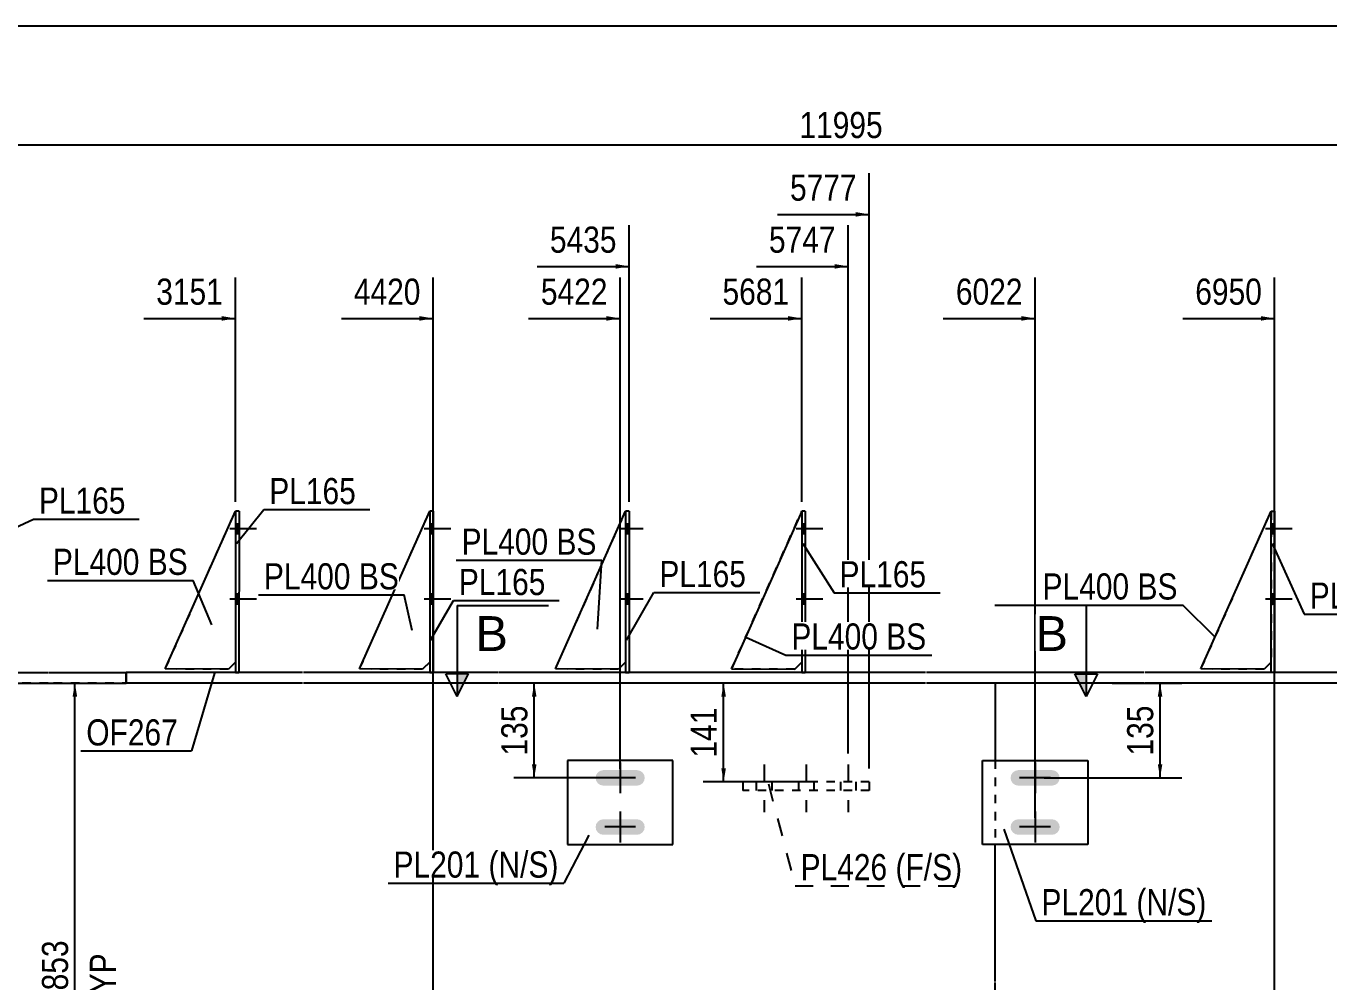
# Model space of a CAD drawing. Header units: millimetres. Extents: x 2 to 405, y 5 to 282.
# Drawn here: x 96.4 to 239.2, y 177.3 to 282 of the extents above; entities that cross this region are included whole.
import ezdxf

# ---------------------------------------------------------------- set-up
doc = ezdxf.new("R2010")
doc.units = ezdxf.units.MM
doc.linetypes.add('DXK_LINE_DOT1', pattern=[1.8814, 0.9407, -0.9407])
doc.linetypes.add('DXK_LINE_DOT2', pattern=[3.9198, 1.9599, -1.9599])
doc.styles.add('Arial', font='ARIAL.TTF', dxfattribs={"height": 0.2})
doc.styles.add('Arial Narrow', font='ARIALN.TTF', dxfattribs={"height": 0.2})

# ---------------------------------------------------------------- blocks, each defined once
blk = doc.blocks.new('Unknown-623473180-1210')
at = {"color": 5, "linetype": 'Continuous'}
blk.add_line((405, 282), (5, 282), dxfattribs=at)
blk = doc.blocks.new('Part-623473180-1536 - 1485')
at = {"color": 2, "linetype": 'Continuous'}
for p, q in [((38.36, 211.17), (56.05, 211.17)), ((38.36, 211.17), (38.36, 210.02)), ((38.36, 210.02), (56.05, 210.02)), ((56.15, 211.17), (77.34, 211.17)), ((56.15, 210.02), (77.34, 210.02)), ((77.44, 211.17), (98.82, 211.17)), ((77.44, 210.02), (98.82, 210.02)), ((98.92, 211.17), (107.38, 211.17)), ((98.92, 210.02), (107.38, 210.02)), ((107.38, 211.17), (107.38, 210.02))]:
    blk.add_line(p, q, dxfattribs=at)
blk = doc.blocks.new('Part-623473180-1755 - 1485')
at = {"color": 2, "linetype": 'Continuous'}
for p, q in [((132.96, 211.56), (140.66, 228.86)), ((139.88, 211.55), (132.96, 211.56)), ((140.65, 212.32), (139.88, 211.55))]:
    blk.add_line(p, q, dxfattribs=at)
at = {"color": 7, "linetype": 'DXK_LINE_DOT1'}
blk.add_line((140.66, 228.86), (140.65, 212.32), dxfattribs=at)
blk = doc.blocks.new('Part-623473180-1775 - 1485')
at = {"color": 2, "linetype": 'Continuous'}
for p, q in [((232.89, 211.17), (232.89, 228.86)), ((232.89, 228.86), (233.27, 228.86)), ((233.27, 228.86), (233.27, 211.17))]:
    blk.add_line(p, q, dxfattribs=at)
at = {"color": 7, "linetype": 'DXK_LINE_DOT1'}
blk.add_line((233.27, 211.17), (232.89, 211.17), dxfattribs=at)
blk = doc.blocks.new('Part-623473180-1514 - 1485')
at = {"color": 2, "linetype": 'Continuous'}
for p, q in [((126.71, 211.17), (107.38, 211.17)), ((107.38, 210.02), (107.38, 211.17)), ((126.71, 210.02), (107.38, 210.02)), ((148.18, 211.17), (126.81, 211.17)), ((148.18, 210.02), (126.81, 210.02)), ((194.99, 211.17), (148.28, 211.17)), ((194.99, 210.02), (148.28, 210.02)), ((218.94, 211.17), (195.09, 211.17)), ((218.94, 210.02), (195.09, 210.02)), ((240.41, 211.17), (219.04, 211.17)), ((240.41, 210.02), (219.04, 210.02))]:
    blk.add_line(p, q, dxfattribs=at)
blk = doc.blocks.new('Part-623473180-1558 - 1485')
at = {"color": 7, "linetype": 'DXK_LINE_DOT1'}
for p, q in [((98.82, 210.02), (77.44, 210.02)), ((126.71, 210.02), (98.92, 210.02)), ((148.18, 210.02), (126.81, 210.02)), ((194.99, 210.02), (148.28, 210.02)), ((202.63, 210.02), (195.09, 210.02)), ((202.63, 201.55), (202.63, 192.32))]:
    blk.add_line(p, q, dxfattribs=at)
at = {"color": 2, "linetype": 'Continuous'}
for p, q in [((202.63, 210.02), (202.63, 201.55)), ((202.63, 177.32), (202.63, 192.32))]:
    blk.add_line(p, q, dxfattribs=at)
blk = doc.blocks.new('Part-623473180-9657 - 1485')
at = {"color": 2, "linetype": 'Continuous'}
for p, q in [((167.3, 201.55), (155.76, 201.55)), ((155.76, 201.55), (155.76, 192.32)), ((167.3, 192.32), (167.3, 201.55)), ((155.76, 192.32), (167.3, 192.32))]:
    blk.add_line(p, q, dxfattribs=at)
blk = doc.blocks.new('Part-623473180-9661 - 1485')
at = {"color": 7, "linetype": 'DXK_LINE_DOT1'}
for p, q in [((154.44, 211.56), (162.13, 228.86)), ((162.13, 228.86), (162.13, 212.32)), ((161.36, 211.55), (154.44, 211.56)), ((162.13, 212.32), (161.36, 211.55))]:
    blk.add_line(p, q, dxfattribs=at)
blk = doc.blocks.new('Bolt-623473180-1612 - 1485')
at = {"linetype": 'Continuous'}
for points in [[(141.04, 226.4), (141.04, 227.48), (140.66, 227.48), (140.66, 226.4)], [(141.04, 226.4), (141.04, 227.48), (140.66, 227.48), (140.66, 226.4)], [(141.04, 226.4), (141.04, 227.48), (140.66, 227.48), (140.66, 226.4)], [(141.04, 218.71), (141.04, 219.79), (140.65, 219.79), (140.65, 218.71)], [(141.04, 218.71), (141.04, 219.79), (140.65, 219.79), (140.65, 218.71)], [(141.04, 218.71), (141.04, 219.79), (140.65, 219.79), (140.65, 218.71)]]:
    blk.add_hatch(color=3, dxfattribs=at).paths.add_polyline_path(points)
at = {"color": 3, "linetype": 'Continuous'}
for p, q in [((140.66, 227.48), (141.04, 227.48)), ((140.66, 227.48), (141.04, 227.48)), ((140.66, 227.48), (141.04, 227.48)), ((140.04, 226.94), (142.96, 226.94)), ((140.04, 226.94), (142.96, 226.94)), ((140.04, 226.94), (142.96, 226.94)), ((140.66, 226.4), (141.04, 226.4)), ((140.66, 226.4), (141.04, 226.4)), ((140.66, 226.4), (141.04, 226.4)), ((140.04, 219.25), (142.96, 219.25)), ((140.04, 219.25), (142.96, 219.25)), ((140.04, 219.25), (142.96, 219.25)), ((140.65, 219.79), (141.04, 219.79)), ((140.65, 219.79), (141.04, 219.79)), ((140.65, 219.79), (141.04, 219.79)), ((140.65, 218.71), (141.04, 218.71)), ((140.65, 218.71), (141.04, 218.71)), ((140.65, 218.71), (141.04, 218.71))]:
    blk.add_line(p, q, dxfattribs=at)
blk = doc.blocks.new('Bolt-623473180-1614 - 1485')
at = {"linetype": 'Continuous'}
for points in [[(181.82, 226.4), (181.82, 227.48), (181.44, 227.48), (181.44, 226.4)], [(181.82, 226.4), (181.82, 227.48), (181.44, 227.48), (181.44, 226.4)], [(181.82, 226.4), (181.82, 227.48), (181.44, 227.48), (181.44, 226.4)], [(181.82, 218.71), (181.82, 219.79), (181.44, 219.79), (181.44, 218.71)], [(181.82, 218.71), (181.82, 219.79), (181.44, 219.79), (181.44, 218.71)], [(181.82, 218.71), (181.82, 219.79), (181.44, 219.79), (181.44, 218.71)]]:
    blk.add_hatch(color=3, dxfattribs=at).paths.add_polyline_path(points)
at = {"color": 3, "linetype": 'Continuous'}
for p, q in [((181.44, 227.48), (181.82, 227.48)), ((181.44, 227.48), (181.82, 227.48)), ((181.44, 227.48), (181.82, 227.48)), ((180.82, 226.94), (183.75, 226.94)), ((180.82, 226.94), (183.75, 226.94)), ((180.82, 226.94), (183.75, 226.94)), ((181.44, 226.4), (181.82, 226.4)), ((181.44, 226.4), (181.82, 226.4)), ((181.44, 226.4), (181.82, 226.4)), ((180.82, 219.25), (183.74, 219.25)), ((180.82, 219.25), (183.74, 219.25)), ((180.82, 219.25), (183.74, 219.25)), ((181.44, 219.79), (181.82, 219.79)), ((181.44, 219.79), (181.82, 219.79)), ((181.44, 219.79), (181.82, 219.79)), ((181.44, 218.71), (181.82, 218.71)), ((181.44, 218.71), (181.82, 218.71)), ((181.44, 218.71), (181.82, 218.71))]:
    blk.add_line(p, q, dxfattribs=at)
blk = doc.blocks.new('Part-623473180-1800 - 1485')
at = {"color": 2, "linetype": 'Continuous'}
for p, q in [((119.75, 228.86), (119.36, 228.86)), ((119.36, 228.86), (119.36, 211.17)), ((119.75, 228.86), (119.74, 211.17))]:
    blk.add_line(p, q, dxfattribs=at)
at = {"color": 7, "linetype": 'DXK_LINE_DOT1'}
blk.add_line((119.36, 211.17), (119.74, 211.17), dxfattribs=at)
blk = doc.blocks.new('Bolt-623473180-1623 - 1485')
at = {"linetype": 'Continuous'}
for points in [[(233.27, 226.4), (233.27, 227.48), (232.89, 227.48), (232.89, 226.4)], [(233.27, 226.4), (233.27, 227.48), (232.89, 227.48), (232.89, 226.4)], [(233.27, 226.4), (233.27, 227.48), (232.89, 227.48), (232.89, 226.4)], [(233.27, 218.71), (233.27, 219.79), (232.89, 219.79), (232.89, 218.71)], [(233.27, 218.71), (233.27, 219.79), (232.89, 219.79), (232.89, 218.71)], [(233.27, 218.71), (233.27, 219.79), (232.89, 219.79), (232.89, 218.71)]]:
    blk.add_hatch(color=3, dxfattribs=at).paths.add_polyline_path(points)
at = {"color": 3, "linetype": 'Continuous'}
for p, q in [((232.89, 227.48), (233.27, 227.48)), ((232.89, 227.48), (233.27, 227.48)), ((232.89, 227.48), (233.27, 227.48)), ((232.27, 226.94), (235.2, 226.94)), ((232.27, 226.94), (235.2, 226.94)), ((232.27, 226.94), (235.2, 226.94)), ((232.89, 226.4), (233.27, 226.4)), ((232.89, 226.4), (233.27, 226.4)), ((232.89, 226.4), (233.27, 226.4)), ((232.27, 219.25), (235.19, 219.25)), ((232.27, 219.25), (235.19, 219.25)), ((232.27, 219.25), (235.19, 219.25)), ((232.89, 219.79), (233.27, 219.79)), ((232.89, 219.79), (233.27, 219.79)), ((232.89, 219.79), (233.27, 219.79)), ((232.89, 218.71), (233.27, 218.71)), ((232.89, 218.71), (233.27, 218.71)), ((232.89, 218.71), (233.27, 218.71))]:
    blk.add_line(p, q, dxfattribs=at)
blk = doc.blocks.new('Bolt-623473180-1628 - 1485')
at = {"linetype": 'Continuous'}
for points in [[(119.75, 226.4), (119.75, 227.48), (119.36, 227.48), (119.36, 226.4)], [(119.75, 226.4), (119.75, 227.48), (119.36, 227.48), (119.36, 226.4)], [(119.75, 226.4), (119.75, 227.48), (119.36, 227.48), (119.36, 226.4)], [(119.75, 218.71), (119.75, 219.79), (119.36, 219.79), (119.36, 218.71)], [(119.75, 218.71), (119.75, 219.79), (119.36, 219.79), (119.36, 218.71)], [(119.75, 218.71), (119.75, 219.79), (119.36, 219.79), (119.36, 218.71)]]:
    blk.add_hatch(color=3, dxfattribs=at).paths.add_polyline_path(points)
at = {"color": 3, "linetype": 'Continuous'}
for p, q in [((119.36, 227.48), (119.75, 227.48)), ((119.36, 227.48), (119.75, 227.48)), ((119.36, 227.48), (119.75, 227.48)), ((118.75, 226.94), (121.67, 226.94)), ((118.75, 226.94), (121.67, 226.94)), ((118.75, 226.94), (121.67, 226.94)), ((119.36, 226.4), (119.75, 226.4)), ((119.36, 226.4), (119.75, 226.4)), ((119.36, 226.4), (119.75, 226.4)), ((118.75, 219.25), (121.67, 219.25)), ((118.75, 219.25), (121.67, 219.25)), ((118.75, 219.25), (121.67, 219.25)), ((119.36, 219.79), (119.75, 219.79)), ((119.36, 219.79), (119.75, 219.79)), ((119.36, 219.79), (119.75, 219.79)), ((119.36, 218.71), (119.75, 218.71)), ((119.36, 218.71), (119.75, 218.71)), ((119.36, 218.71), (119.75, 218.71))]:
    blk.add_line(p, q, dxfattribs=at)
blk = doc.blocks.new('Part-623473180-1637 - 1485')
at = {"color": 2, "linetype": 'Continuous'}
for p, q in [((202.63, 210.02), (202.63, 201.55)), ((202.63, 177.32), (202.63, 192.32)), ((202.63, 144.53), (202.63, 177.22))]:
    blk.add_line(p, q, dxfattribs=at)
at = {"color": 7, "linetype": 'DXK_LINE_DOT1'}
for p, q in [((218.94, 210.02), (202.63, 210.02)), ((240.41, 210.02), (219.04, 210.02)), ((261.71, 210.02), (240.51, 210.02)), ((274.11, 210.02), (261.81, 210.02)), ((295.59, 210.02), (274.21, 210.02)), ((316.88, 210.02), (295.69, 210.02)), ((333.14, 210.02), (316.98, 210.02)), ((333.14, 210.02), (333.14, 177.32)), ((333.14, 177.22), (333.14, 144.53)), ((218.94, 144.53), (202.63, 144.53)), ((240.41, 144.53), (219.04, 144.53)), ((261.71, 144.53), (240.51, 144.53)), ((274.11, 144.53), (261.81, 144.53)), ((295.59, 144.53), (274.21, 144.53)), ((316.88, 144.53), (295.69, 144.53)), ((333.14, 144.53), (316.98, 144.53))]:
    blk.add_line(p, q, dxfattribs=at)
blk = doc.blocks.new('Part-623473180-1703 - 1485')
at = {"color": 2, "linetype": 'Continuous'}
for p, q in [((140.66, 228.86), (140.65, 211.17)), ((141.04, 228.86), (140.66, 228.86)), ((141.04, 228.86), (141.04, 211.17))]:
    blk.add_line(p, q, dxfattribs=at)
at = {"color": 7, "linetype": 'DXK_LINE_DOT1'}
blk.add_line((140.65, 211.17), (141.04, 211.17), dxfattribs=at)
blk = doc.blocks.new('Part-623473180-1713 - 1485')
at = {"color": 2, "linetype": 'Continuous'}
for p, q in [((181.82, 228.86), (181.44, 228.86)), ((181.44, 228.86), (181.44, 211.17)), ((181.82, 228.86), (181.82, 211.17))]:
    blk.add_line(p, q, dxfattribs=at)
at = {"color": 7, "linetype": 'DXK_LINE_DOT1'}
blk.add_line((181.44, 211.17), (181.82, 211.17), dxfattribs=at)
blk = doc.blocks.new('Part-623473180-1770 - 1485')
at = {"color": 2, "linetype": 'Continuous'}
for p, q in [((225.19, 211.56), (232.89, 228.86)), ((232.12, 211.55), (225.19, 211.56)), ((232.89, 212.32), (232.12, 211.55))]:
    blk.add_line(p, q, dxfattribs=at)
at = {"color": 7, "linetype": 'DXK_LINE_DOT1'}
blk.add_line((232.89, 228.86), (232.89, 212.32), dxfattribs=at)
blk = doc.blocks.new('Part-623473180-6114 - 1485')
at = {"color": 2, "linetype": 'Continuous'}
for p, q in [((111.67, 211.56), (119.36, 228.86)), ((118.59, 211.55), (111.67, 211.56)), ((119.36, 212.32), (118.59, 211.55))]:
    blk.add_line(p, q, dxfattribs=at)
at = {"color": 7, "linetype": 'DXK_LINE_DOT1'}
blk.add_line((119.36, 228.86), (119.36, 212.32), dxfattribs=at)
blk = doc.blocks.new('Part-623473180-6122 - 1485')
at = {"color": 2, "linetype": 'Continuous'}
for p, q in [((181.44, 228.86), (173.74, 211.56)), ((173.74, 211.56), (180.67, 211.55)), ((180.67, 211.55), (181.44, 212.32))]:
    blk.add_line(p, q, dxfattribs=at)
at = {"color": 7, "linetype": 'DXK_LINE_DOT1'}
blk.add_line((181.44, 228.86), (181.44, 212.32), dxfattribs=at)
blk = doc.blocks.new('Part-623473180-6133 - 1485')
at = {"color": 7, "linetype": 'DXK_LINE_DOT1'}
for p, q in [((225.19, 211.56), (232.89, 228.86)), ((232.12, 211.55), (225.19, 211.56)), ((232.89, 212.32), (232.12, 211.55))]:
    blk.add_line(p, q, dxfattribs=at)
blk = doc.blocks.new('Part-623473180-6134 - 1485')
at = {"color": 7, "linetype": 'DXK_LINE_DOT1'}
for p, q in [((132.96, 211.56), (140.66, 228.86)), ((139.88, 211.55), (132.96, 211.56)), ((140.65, 212.32), (139.88, 211.55))]:
    blk.add_line(p, q, dxfattribs=at)
blk = doc.blocks.new('Part-623473180-6136 - 1485')
at = {"color": 7, "linetype": 'DXK_LINE_DOT1'}
for p, q in [((111.67, 211.56), (119.36, 228.86)), ((118.59, 211.55), (111.67, 211.56)), ((119.36, 212.32), (118.59, 211.55))]:
    blk.add_line(p, q, dxfattribs=at)
blk = doc.blocks.new('Part-623473180-6138 - 1485')
at = {"color": 7, "linetype": 'DXK_LINE_DOT1'}
for p, q in [((173.74, 211.56), (181.44, 228.86)), ((180.67, 211.55), (173.74, 211.56)), ((181.44, 212.32), (180.67, 211.55))]:
    blk.add_line(p, q, dxfattribs=at)
blk = doc.blocks.new('Part-623473180-9658 - 1485')
at = {"color": 2, "linetype": 'Continuous'}
for p, q in [((201.25, 192.32), (201.25, 201.55)), ((201.25, 201.55), (212.79, 201.55)), ((212.79, 201.55), (212.79, 192.32)), ((212.79, 192.32), (201.25, 192.32))]:
    blk.add_line(p, q, dxfattribs=at)
blk = doc.blocks.new('Part-623473180-9659 - 1485')
at = {"color": 7, "linetype": 'DXK_LINE_DOT1'}
for p, q in [((188.84, 199.18), (174.99, 199.18)), ((174.99, 199.18), (174.99, 198.25)), ((188.84, 199.18), (188.84, 198.25)), ((188.84, 198.25), (174.99, 198.25))]:
    blk.add_line(p, q, dxfattribs=at)
blk = doc.blocks.new('Part-623473180-9660 - 1485')
at = {"color": 2, "linetype": 'Continuous'}
for p, q in [((162.52, 228.86), (162.13, 228.86)), ((162.13, 228.86), (162.13, 211.17)), ((162.52, 228.86), (162.51, 211.17))]:
    blk.add_line(p, q, dxfattribs=at)
at = {"color": 7, "linetype": 'DXK_LINE_DOT1'}
blk.add_line((162.13, 211.17), (162.51, 211.17), dxfattribs=at)
blk = doc.blocks.new('Part-623473180-9662 - 1485')
at = {"color": 2, "linetype": 'Continuous'}
for p, q in [((154.44, 211.56), (162.13, 228.86)), ((161.36, 211.55), (154.44, 211.56)), ((162.13, 212.32), (161.36, 211.55))]:
    blk.add_line(p, q, dxfattribs=at)
blk = doc.blocks.new('Bolt-623473180-9663 - 1485')
at = {"linetype": 'Continuous'}
for points in [[(159.09, 200.23), (158.9, 199.95), (158.84, 199.63), (158.9, 199.31), (159.09, 199.03), (159.36, 198.85), (159.69, 198.78), (163.38, 198.78), (163.7, 198.85), (163.98, 199.03), (164.16, 199.31), (164.22, 199.63), (164.16, 199.95), (163.98, 200.23), (163.7, 200.41), (163.38, 200.48), (159.69, 200.48), (159.36, 200.41)], [(159.09, 194.84), (158.9, 194.57), (158.84, 194.25), (158.9, 193.92), (159.09, 193.65), (159.36, 193.46), (159.69, 193.4), (163.38, 193.4), (163.7, 193.46), (163.98, 193.65), (164.16, 193.92), (164.22, 194.25), (164.16, 194.57), (163.98, 194.84), (163.7, 195.03), (163.38, 195.09), (159.69, 195.09), (159.36, 195.03)]]:
    blk.add_hatch(color=3, dxfattribs=at).paths.add_polyline_path(points)
at = {"color": 3, "linetype": 'Continuous'}
for p, q in [((161.53, 201.32), (161.53, 197.94)), ((163.22, 199.63), (159.84, 199.63)), ((161.53, 195.94), (161.53, 192.55)), ((163.22, 194.25), (159.84, 194.25))]:
    blk.add_line(p, q, dxfattribs=at)
blk = doc.blocks.new('Bolt-623473180-9665 - 1485')
at = {"linetype": 'Continuous'}
for points in [[(204.57, 200.23), (204.39, 199.95), (204.32, 199.63), (204.39, 199.31), (204.57, 199.03), (204.85, 198.85), (205.17, 198.78), (208.86, 198.78), (209.19, 198.85), (209.46, 199.03), (209.64, 199.31), (209.71, 199.63), (209.64, 199.95), (209.46, 200.23), (209.19, 200.41), (208.86, 200.48), (205.17, 200.48), (204.85, 200.41)], [(204.57, 194.84), (204.39, 194.57), (204.32, 194.25), (204.39, 193.92), (204.57, 193.65), (204.85, 193.46), (205.17, 193.4), (208.86, 193.4), (209.19, 193.46), (209.46, 193.65), (209.64, 193.92), (209.71, 194.25), (209.64, 194.57), (209.46, 194.84), (209.19, 195.03), (208.86, 195.09), (205.17, 195.09), (204.85, 195.03)]]:
    blk.add_hatch(color=3, dxfattribs=at).paths.add_polyline_path(points)
at = {"color": 3, "linetype": 'Continuous'}
for p, q in [((207.02, 201.32), (207.02, 197.94)), ((208.71, 199.63), (205.32, 199.63)), ((207.02, 195.94), (207.02, 192.55)), ((208.71, 194.25), (205.32, 194.25))]:
    blk.add_line(p, q, dxfattribs=at)
blk = doc.blocks.new('Bolt-623473180-9666 - 1485')
at = {"color": 3, "linetype": 'DXK_LINE_DOT2'}
for p, q in [((177.3, 201.1), (177.3, 195.87)), ((181.92, 201.1), (181.92, 195.87)), ((186.53, 201.1), (186.53, 195.87)), ((176.45, 199.18), (176.45, 198.25)), ((178.15, 199.18), (178.15, 198.25)), ((181.07, 199.18), (181.07, 198.25)), ((182.76, 199.18), (182.76, 198.25)), ((185.68, 199.18), (185.68, 198.25)), ((187.38, 199.18), (187.38, 198.25))]:
    blk.add_line(p, q, dxfattribs=at)
blk = doc.blocks.new('Bolt-623473180-9667 - 1485')
at = {"linetype": 'Continuous'}
for points in [[(162.51, 226.4), (162.51, 227.48), (162.13, 227.48), (162.13, 226.4)], [(162.51, 226.4), (162.51, 227.48), (162.13, 227.48), (162.13, 226.4)], [(162.51, 226.4), (162.51, 227.48), (162.13, 227.48), (162.13, 226.4)], [(162.51, 218.71), (162.51, 219.79), (162.13, 219.79), (162.13, 218.71)], [(162.51, 218.71), (162.51, 219.79), (162.13, 219.79), (162.13, 218.71)], [(162.51, 218.71), (162.51, 219.79), (162.13, 219.79), (162.13, 218.71)]]:
    blk.add_hatch(color=3, dxfattribs=at).paths.add_polyline_path(points)
at = {"color": 3, "linetype": 'Continuous'}
for p, q in [((162.13, 227.48), (162.51, 227.48)), ((162.13, 227.48), (162.51, 227.48)), ((162.13, 227.48), (162.51, 227.48)), ((161.51, 226.94), (164.05, 226.94)), ((161.51, 226.94), (164.05, 226.94)), ((161.51, 226.94), (164.05, 226.94)), ((162.13, 226.4), (162.51, 226.4)), ((162.13, 226.4), (162.51, 226.4)), ((162.13, 226.4), (162.51, 226.4)), ((161.51, 219.25), (164.05, 219.25)), ((161.51, 219.25), (164.05, 219.25)), ((161.51, 219.25), (164.05, 219.25)), ((162.13, 219.79), (162.51, 219.79)), ((162.13, 219.79), (162.51, 219.79)), ((162.13, 219.79), (162.51, 219.79)), ((162.13, 218.71), (162.51, 218.71)), ((162.13, 218.71), (162.51, 218.71)), ((162.13, 218.71), (162.51, 218.71))]:
    blk.add_line(p, q, dxfattribs=at)
blk = doc.blocks.new('StraightDimension-623473180-12928 - 1485')
at = {"linetype": 'Continuous'}
blk.add_hatch(color=7, dxfattribs=at).paths.add_polyline_path([(187.34, 261.62), (188.84, 261.37), (187.34, 261.12)])
at = {"color": 7, "linetype": 'Continuous'}
for p, q in [((188.84, 200.64), (188.84, 265.87)), ((178.78, 261.37), (188.84, 261.37))]:
    blk.add_line(p, q, dxfattribs=at)
at = {"color": 0}
blk.add_wipeout([(188.06, 262.27), (188.06, 266.47), (179.55, 266.47), (179.55, 262.27)], dxfattribs=at)
at = {"color": 3, "style": 'Arial Narrow'}
blk.add_text('5777', height=2.863, dxfattribs=at).set_placement((180.15, 262.87))
blk = doc.blocks.new('StraightDimension-623473180-12926 - 1485')
at = {"linetype": 'Continuous'}
blk.add_hatch(color=7, dxfattribs=at).paths.add_polyline_path([(231.76, 250.22), (233.26, 249.97), (231.76, 249.72)])
at = {"color": 7, "linetype": 'Continuous'}
for p, q in [((233.26, 154.8), (233.26, 254.47)), ((223.2, 249.97), (233.26, 249.97))]:
    blk.add_line(p, q, dxfattribs=at)
at = {"color": 0}
blk.add_wipeout([(232.48, 250.87), (232.48, 255.07), (223.97, 255.07), (223.97, 250.87)], dxfattribs=at)
at = {"color": 3, "style": 'Arial Narrow'}
blk.add_text('6950', height=2.863, dxfattribs=at).set_placement((224.57, 251.47))
blk = doc.blocks.new('StraightDimension-623473180-12933 - 1485')
at = {"linetype": 'Continuous'}
blk.add_hatch(color=7, dxfattribs=at).paths.add_polyline_path([(139.53, 250.22), (141.03, 249.97), (139.53, 249.72)])
at = {"color": 7, "linetype": 'Continuous'}
for p, q in [((141.03, 154.8), (141.03, 254.47)), ((130.97, 249.97), (141.03, 249.97))]:
    blk.add_line(p, q, dxfattribs=at)
at = {"color": 0}
blk.add_wipeout([(140.25, 250.87), (140.25, 255.07), (131.74, 255.07), (131.74, 250.87)], dxfattribs=at)
at = {"color": 3, "style": 'Arial Narrow'}
blk.add_text('4420', height=2.863, dxfattribs=at).set_placement((132.34, 251.47))
blk = doc.blocks.new('StraightDimension-623473180-12929 - 1485')
at = {"linetype": 'Continuous'}
blk.add_hatch(color=7, dxfattribs=at).paths.add_polyline_path([(185.03, 255.92), (186.53, 255.67), (185.03, 255.42)])
at = {"color": 7, "linetype": 'Continuous'}
for p, q in [((186.53, 202.29), (186.53, 260.17)), ((176.47, 255.67), (186.53, 255.67))]:
    blk.add_line(p, q, dxfattribs=at)
at = {"color": 0}
blk.add_wipeout([(185.76, 256.57), (185.76, 260.77), (177.24, 260.77), (177.24, 256.57)], dxfattribs=at)
at = {"color": 3, "style": 'Arial Narrow'}
blk.add_text('5747', height=2.863, dxfattribs=at).set_placement((177.84, 257.17))
blk = doc.blocks.new('StraightDimension-623473180-12927 - 1485')
at = {"linetype": 'Continuous'}
blk.add_hatch(color=7, dxfattribs=at).paths.add_polyline_path([(205.52, 250.22), (207.02, 249.97), (205.52, 249.72)])
at = {"color": 7, "linetype": 'Continuous'}
for p, q in [((207.02, 195.25), (207.02, 254.47)), ((196.95, 249.97), (207.02, 249.97))]:
    blk.add_line(p, q, dxfattribs=at)
at = {"color": 0}
blk.add_wipeout([(206.24, 250.87), (206.24, 255.07), (197.73, 255.07), (197.73, 250.87)], dxfattribs=at)
at = {"color": 3, "style": 'Arial Narrow'}
blk.add_text('6022', height=2.863, dxfattribs=at).set_placement((198.33, 251.47))
blk = doc.blocks.new('StraightDimension-623473180-2126 - 1485')
at = {"linetype": 'Continuous'}
for points in [[(101.51, 208.52), (101.76, 210.02), (102.01, 208.52)], [(102.01, 149.67), (101.76, 148.17), (101.51, 149.67)]]:
    blk.add_hatch(color=7, dxfattribs=at).paths.add_polyline_path(points)
at = {"color": 7, "linetype": 'Continuous'}
for p, q in [((78.38, 210.02), (104.16, 210.02)), ((101.76, 148.17), (101.76, 210.02)), ((93.76, 148.17), (104.16, 148.17))]:
    blk.add_line(p, q, dxfattribs=at)
at = {"color": 0, "linetype": 'Continuous'}
blk.add_wipeout([(106.86, 181.01), (102.66, 181.01), (102.66, 173.42), (106.86, 173.42)], dxfattribs=at)
at = {"color": 3, "linetype": 'Continuous', "style": 'Arial Narrow'}
blk.add_text('TYP', height=2.863, rotation=90.0002, dxfattribs=at).set_placement((106.26, 174.02))
at = {"color": 0}
blk.add_wipeout([(101.61, 182.43), (97.41, 182.43), (97.41, 175.75), (101.61, 175.75)], dxfattribs=at)
at = {"color": 3, "style": 'Arial Narrow'}
blk.add_text('853', height=2.863, rotation=90.0002, dxfattribs=at).set_placement((101.01, 176.35))
blk = doc.blocks.new('StraightDimension-623473180-2242 - 1485')
at = {"color": 7, "linetype": 'Continuous'}
blk.add_line((36.82, 268.98), (334.67, 268.98), dxfattribs=at)
at = {"color": 0}
blk.add_wipeout([(190.92, 269.13), (190.92, 273.33), (180.58, 273.33), (180.58, 269.13)], dxfattribs=at)
at = {"color": 3, "style": 'Arial Narrow'}
blk.add_text('11995', height=2.863, dxfattribs=at).set_placement((181.18, 269.73))
blk = doc.blocks.new('StraightDimension-623473180-12781 - 1485')
at = {"linetype": 'Continuous'}
for points in [[(151.86, 208.52), (152.11, 210.02), (152.36, 208.52)], [(152.36, 201.13), (152.11, 199.63), (151.86, 201.13)]]:
    blk.add_hatch(color=7, dxfattribs=at).paths.add_polyline_path(points)
at = {"color": 7, "linetype": 'Continuous'}
for p, q in [((160.53, 210.02), (149.86, 210.02)), ((152.11, 199.63), (152.11, 210.02)), ((160.53, 199.63), (149.86, 199.63))]:
    blk.add_line(p, q, dxfattribs=at)
at = {"color": 0}
blk.add_wipeout([(151.96, 208.17), (147.76, 208.17), (147.76, 201.48), (151.96, 201.48)], dxfattribs=at)
at = {"color": 3, "style": 'Arial Narrow'}
blk.add_text('135', height=2.863, rotation=90.0002, dxfattribs=at).set_placement((151.36, 202.08))
blk = doc.blocks.new('StraightDimension-623473180-12798 - 1485')
at = {"linetype": 'Continuous'}
for points in [[(220.46, 208.52), (220.71, 210.02), (220.96, 208.52)], [(220.96, 201.13), (220.71, 199.63), (220.46, 201.13)]]:
    blk.add_hatch(color=7, dxfattribs=at).paths.add_polyline_path(points)
at = {"color": 7, "linetype": 'Continuous'}
for p, q in [((215.47, 210.02), (223.11, 210.02)), ((220.71, 199.63), (220.71, 210.02)), ((208.02, 199.63), (223.11, 199.63))]:
    blk.add_line(p, q, dxfattribs=at)
at = {"color": 0}
blk.add_wipeout([(220.56, 208.17), (216.36, 208.17), (216.36, 201.48), (220.56, 201.48)], dxfattribs=at)
at = {"color": 3, "style": 'Arial Narrow'}
blk.add_text('135', height=2.863, rotation=90.0002, dxfattribs=at).set_placement((219.96, 202.08))
blk = doc.blocks.new('StraightDimension-623473180-12814 - 1485')
at = {"linetype": 'Continuous'}
for points in [[(172.62, 208.52), (172.87, 210.02), (173.12, 208.52)], [(173.12, 200.68), (172.87, 199.18), (172.62, 200.68)]]:
    blk.add_hatch(color=7, dxfattribs=at).paths.add_polyline_path(points)
at = {"color": 7, "linetype": 'Continuous'}
for p, q in [((182.86, 210.02), (170.62, 210.02)), ((172.87, 199.18), (172.87, 210.02)), ((182.86, 199.18), (170.62, 199.18))]:
    blk.add_line(p, q, dxfattribs=at)
at = {"color": 0}
blk.add_wipeout([(172.72, 207.94), (168.52, 207.94), (168.52, 201.25), (172.72, 201.25)], dxfattribs=at)
at = {"color": 3, "style": 'Arial Narrow'}
blk.add_text('141', height=2.863, rotation=90.0002, dxfattribs=at).set_placement((172.12, 201.85))
blk = doc.blocks.new('StraightDimension-623473180-12930 - 1485')
at = {"linetype": 'Continuous'}
blk.add_hatch(color=7, dxfattribs=at).paths.add_polyline_path([(179.94, 250.22), (181.44, 249.97), (179.94, 249.72)])
at = {"color": 7, "linetype": 'Continuous'}
for p, q in [((181.44, 229.86), (181.44, 254.47)), ((171.38, 249.97), (181.44, 249.97))]:
    blk.add_line(p, q, dxfattribs=at)
at = {"color": 0}
blk.add_wipeout([(180.66, 250.87), (180.66, 255.07), (172.15, 255.07), (172.15, 250.87)], dxfattribs=at)
at = {"color": 3, "style": 'Arial Narrow'}
blk.add_text('5681', height=2.863, dxfattribs=at).set_placement((172.75, 251.47))
blk = doc.blocks.new('StraightDimension-623473180-12931 - 1485')
at = {"linetype": 'Continuous'}
blk.add_hatch(color=7, dxfattribs=at).paths.add_polyline_path([(161.02, 255.92), (162.52, 255.67), (161.02, 255.42)])
at = {"color": 7, "linetype": 'Continuous'}
for p, q in [((162.52, 229.86), (162.52, 260.17)), ((152.45, 255.67), (162.52, 255.67))]:
    blk.add_line(p, q, dxfattribs=at)
at = {"color": 0}
blk.add_wipeout([(161.74, 256.57), (161.74, 260.77), (153.23, 260.77), (153.23, 256.57)], dxfattribs=at)
at = {"color": 3, "style": 'Arial Narrow'}
blk.add_text('5435', height=2.863, dxfattribs=at).set_placement((153.83, 257.17))
blk = doc.blocks.new('StraightDimension-623473180-12932 - 1485')
at = {"linetype": 'Continuous'}
blk.add_hatch(color=7, dxfattribs=at).paths.add_polyline_path([(160.03, 250.22), (161.53, 249.97), (160.03, 249.72)])
at = {"color": 7, "linetype": 'Continuous'}
for p, q in [((161.53, 200.63), (161.53, 254.47)), ((151.47, 249.97), (161.53, 249.97))]:
    blk.add_line(p, q, dxfattribs=at)
at = {"color": 0}
blk.add_wipeout([(160.76, 250.87), (160.76, 255.07), (152.24, 255.07), (152.24, 250.87)], dxfattribs=at)
at = {"color": 3, "style": 'Arial Narrow'}
blk.add_text('5422', height=2.863, dxfattribs=at).set_placement((152.84, 251.47))
blk = doc.blocks.new('StraightDimension-623473180-12934 - 1485')
at = {"linetype": 'Continuous'}
blk.add_hatch(color=7, dxfattribs=at).paths.add_polyline_path([(117.86, 250.22), (119.36, 249.97), (117.86, 249.72)])
at = {"color": 7, "linetype": 'Continuous'}
for p, q in [((119.36, 229.86), (119.36, 254.47)), ((109.3, 249.97), (119.36, 249.97))]:
    blk.add_line(p, q, dxfattribs=at)
at = {"color": 0}
blk.add_wipeout([(118.59, 250.87), (118.59, 255.07), (110.08, 255.07), (110.08, 250.87)], dxfattribs=at)
at = {"color": 3, "style": 'Arial Narrow'}
blk.add_text('3151', height=2.863, dxfattribs=at).set_placement((110.68, 251.47))
blk = doc.blocks.new('Mark-623473180-1510 - 1485')
at = {"color": 7, "linetype": 'Continuous'}
blk.add_line((117.06, 211.11), (114.56, 202.58), dxfattribs=at)
at = {"color": 0}
blk.add_wipeout([(113.06, 203.18), (113.06, 206.18), (103.01, 206.18), (103.01, 203.18)], dxfattribs=at)
blk.add_wipeout([(113.06, 203.18), (113.06, 206.18), (103.01, 206.18), (103.01, 203.18)], dxfattribs=at)
at = {"color": 7, "linetype": 'Continuous'}
blk.add_line((102.41, 202.58), (114.56, 202.58), dxfattribs=at)
at = {"color": 3, "style": 'Arial Narrow'}
blk.add_text('OF267', height=2.863, dxfattribs=at).set_placement((103.01, 203.18))
blk = doc.blocks.new('Mark-623473180-1704 - 1485')
at = {"color": 0}
blk.add_wipeout([(107.32, 228.58), (107.32, 231.58), (97.82, 231.58), (97.82, 228.58)], dxfattribs=at)
blk.add_wipeout([(107.32, 228.58), (107.32, 231.58), (97.82, 231.58), (97.82, 228.58)], dxfattribs=at)
at = {"color": 7, "linetype": 'Continuous'}
for p, q in [((91.39, 225.3), (97.22, 227.98)), ((97.22, 227.98), (108.82, 227.98))]:
    blk.add_line(p, q, dxfattribs=at)
at = {"color": 3, "style": 'Arial Narrow'}
blk.add_text('PL165', height=2.863, dxfattribs=at).set_placement((97.82, 228.58))
blk = doc.blocks.new('MarkSet-623473180-8359 - 1485')
at = {"color": 0}
for points in [[(131.99, 220.28), (131.99, 223.28), (122.48, 223.28), (122.48, 220.28)], [(137.27, 220.28), (137.27, 223.28), (132.89, 223.28), (132.89, 220.28)]]:
    blk.add_wipeout(points, dxfattribs=at)
for points in [[(131.99, 220.28), (131.99, 223.28), (122.48, 223.28), (122.48, 220.28)], [(137.27, 220.28), (137.27, 223.28), (132.89, 223.28), (132.89, 220.28)]]:
    blk.add_wipeout(points, dxfattribs=at)
at = {"color": 7, "linetype": 'Continuous'}
for p in [(121.88, 219.68), (138.73, 215.77)]:
    blk.add_line(p, (137.87, 219.68), dxfattribs=at)
at = {"color": 3, "style": 'Arial Narrow'}
for s, p in [('PL400', (122.48, 220.28)), ('BS', (132.89, 220.28))]:
    blk.add_text(s, height=2.863, dxfattribs=at).set_placement(p)
blk = doc.blocks.new('Mark-623473180-1699 - 1485')
at = {"color": 0}
blk.add_wipeout([(153.36, 219.66), (153.36, 222.66), (143.85, 222.66), (143.85, 219.66)], dxfattribs=at)
blk.add_wipeout([(153.36, 219.66), (153.36, 222.66), (143.85, 222.66), (143.85, 219.66)], dxfattribs=at)
at = {"color": 7, "linetype": 'Continuous'}
for p, q in [((140.75, 214.73), (143.25, 219.06)), ((143.25, 219.06), (154.86, 219.06))]:
    blk.add_line(p, q, dxfattribs=at)
at = {"color": 3, "style": 'Arial Narrow'}
blk.add_text('PL165', height=2.863, dxfattribs=at).set_placement((143.85, 219.66))
blk = doc.blocks.new('Mark-623473180-1709 - 1485')
at = {"color": 0}
blk.add_wipeout([(195.09, 220.51), (195.09, 223.51), (185.58, 223.51), (185.58, 220.51)], dxfattribs=at)
blk.add_wipeout([(195.09, 220.51), (195.09, 223.51), (185.58, 223.51), (185.58, 220.51)], dxfattribs=at)
at = {"color": 7, "linetype": 'Continuous'}
for p, q in [((181.54, 225.3), (184.98, 219.91)), ((184.98, 219.91), (196.59, 219.91))]:
    blk.add_line(p, q, dxfattribs=at)
at = {"color": 3, "style": 'Arial Narrow'}
blk.add_text('PL165', height=2.863, dxfattribs=at).set_placement((185.58, 220.51))
blk = doc.blocks.new('Mark-623473180-1771 - 1485')
at = {"color": 0}
blk.add_wipeout([(246.62, 218.17), (246.62, 221.17), (237.12, 221.17), (237.12, 218.17)], dxfattribs=at)
blk.add_wipeout([(246.62, 218.17), (246.62, 221.17), (237.12, 221.17), (237.12, 218.17)], dxfattribs=at)
at = {"color": 7, "linetype": 'Continuous'}
for p, q in [((232.99, 225.3), (236.52, 217.57)), ((236.52, 217.57), (248.12, 217.57))]:
    blk.add_line(p, q, dxfattribs=at)
at = {"color": 3, "style": 'Arial Narrow'}
blk.add_text('PL165', height=2.863, dxfattribs=at).set_placement((237.12, 218.17))
blk = doc.blocks.new('Mark-623473180-1796 - 1485')
at = {"color": 0}
blk.add_wipeout([(132.58, 229.62), (132.58, 232.62), (123.07, 232.62), (123.07, 229.62)], dxfattribs=at)
blk.add_wipeout([(132.58, 229.62), (132.58, 232.62), (123.07, 232.62), (123.07, 229.62)], dxfattribs=at)
at = {"color": 7, "linetype": 'Continuous'}
for p, q in [((119.46, 225.3), (122.47, 229.02)), ((122.47, 229.02), (134.08, 229.02))]:
    blk.add_line(p, q, dxfattribs=at)
at = {"color": 3, "style": 'Arial Narrow'}
blk.add_text('PL165', height=2.863, dxfattribs=at).set_placement((123.07, 229.62))
blk = doc.blocks.new('SectionMark-623473180-3505 - 1485')
at = {"linetype": 'Continuous'}
for points in [[(143.67, 211.03), (144.92, 211.03), (143.67, 208.53)], [(211.36, 211.03), (212.61, 211.03), (212.61, 208.53)]]:
    blk.add_hatch(color=30, dxfattribs=at).paths.add_polyline_path(points)
at = {"color": 30, "linetype": 'Continuous'}
for p, q in [((143.67, 218.53), (153.67, 218.53)), ((143.67, 218.53), (143.67, 208.53)), ((212.61, 218.53), (202.61, 218.53)), ((212.61, 218.53), (212.61, 208.53)), ((143.67, 208.53), (142.42, 211.03)), ((144.92, 211.03), (142.42, 211.03)), ((143.67, 208.53), (144.92, 211.03)), ((211.36, 211.03), (213.86, 211.03)), ((212.61, 208.53), (211.36, 211.03)), ((213.86, 211.03), (212.61, 208.53))]:
    blk.add_line(p, q, dxfattribs=at)
at = {"color": 0, "linetype": 'Continuous'}
for points in [[(149.23, 213.53), (149.23, 217.53), (145.67, 217.53), (145.67, 213.53)], [(210.61, 213.53), (210.61, 217.53), (207.06, 217.53), (207.06, 213.53)]]:
    blk.add_wipeout(points, dxfattribs=at)
at = {"color": 96, "linetype": 'Continuous', "style": 'Arial'}
for p in [(145.67, 213.53), (207.06, 213.53)]:
    blk.add_text('B', height=3.82, dxfattribs=at).set_placement(p)
blk = doc.blocks.new('Mark-623473180-9725 - 1485')
at = {"color": 0}
for points in [[(217.22, 184.58), (217.22, 187.58), (207.71, 187.58), (207.71, 184.58)], [(225.78, 184.58), (225.78, 187.58), (218.12, 187.58), (218.12, 184.58)]]:
    blk.add_wipeout(points, dxfattribs=at)
for points in [[(217.22, 184.58), (217.22, 187.58), (207.71, 187.58), (207.71, 184.58)], [(225.78, 184.58), (225.78, 187.58), (218.12, 187.58), (218.12, 184.58)]]:
    blk.add_wipeout(points, dxfattribs=at)
at = {"color": 7, "linetype": 'Continuous'}
for p, q in [((203.58, 194), (207.11, 183.98)), ((207.11, 183.98), (226.38, 183.98))]:
    blk.add_line(p, q, dxfattribs=at)
at = {"color": 3, "style": 'Arial Narrow'}
for s, p in [('PL201', (207.71, 184.58)), ('(N/', (218.12, 184.58)), ('S)', (222.5, 184.58))]:
    blk.add_text(s, height=2.863, dxfattribs=at).set_placement(p)
blk = doc.blocks.new('MarkSet-623473180-6370 - 1485')
at = {"color": 0}
for points in [[(108.85, 221.87), (108.85, 224.87), (99.35, 224.87), (99.35, 221.87)], [(114.14, 221.87), (114.14, 224.87), (109.75, 224.87), (109.75, 221.87)]]:
    blk.add_wipeout(points, dxfattribs=at)
for points in [[(108.85, 221.87), (108.85, 224.87), (99.35, 224.87), (99.35, 221.87)], [(114.14, 221.87), (114.14, 224.87), (109.75, 224.87), (109.75, 221.87)]]:
    blk.add_wipeout(points, dxfattribs=at)
at = {"color": 7, "linetype": 'Continuous'}
for p in [(98.75, 221.27), (116.77, 216.38)]:
    blk.add_line(p, (114.74, 221.27), dxfattribs=at)
at = {"color": 3, "style": 'Arial Narrow'}
for s, p in [('PL400', (99.35, 221.87)), ('BS', (109.75, 221.87))]:
    blk.add_text(s, height=2.863, dxfattribs=at).set_placement(p)
blk = doc.blocks.new('MarkSet-623473180-6392 - 1485')
at = {"color": 0}
for points in [[(189.8, 213.69), (189.8, 216.69), (180.3, 216.69), (180.3, 213.69)], [(195.09, 213.69), (195.09, 216.69), (190.7, 216.69), (190.7, 213.69)]]:
    blk.add_wipeout(points, dxfattribs=at)
for points in [[(189.8, 213.69), (189.8, 216.69), (180.3, 216.69), (180.3, 213.69)], [(195.09, 213.69), (195.09, 216.69), (190.7, 216.69), (190.7, 213.69)]]:
    blk.add_wipeout(points, dxfattribs=at)
at = {"color": 7, "linetype": 'Continuous'}
for p, q in [((175.3, 215.03), (179.7, 213.09)), ((179.7, 213.09), (195.69, 213.09))]:
    blk.add_line(p, q, dxfattribs=at)
at = {"color": 3, "style": 'Arial Narrow'}
for s, p in [('PL400', (180.3, 213.69)), ('BS', (190.7, 213.69))]:
    blk.add_text(s, height=2.863, dxfattribs=at).set_placement(p)
blk = doc.blocks.new('MarkSet-623473180-8345 - 1485')
at = {"color": 0}
for points in [[(217.34, 219.17), (217.34, 222.17), (207.83, 222.17), (207.83, 219.17)], [(222.62, 219.17), (222.62, 222.17), (218.24, 222.17), (218.24, 219.17)]]:
    blk.add_wipeout(points, dxfattribs=at)
for points in [[(217.34, 219.17), (217.34, 222.17), (207.83, 222.17), (207.83, 219.17)], [(222.62, 219.17), (222.62, 222.17), (218.24, 222.17), (218.24, 219.17)]]:
    blk.add_wipeout(points, dxfattribs=at)
at = {"color": 7, "linetype": 'Continuous'}
for p in [(207.23, 218.57), (226.75, 215.04)]:
    blk.add_line(p, (223.22, 218.57), dxfattribs=at)
at = {"color": 3, "style": 'Arial Narrow'}
for s, p in [('PL400', (207.83, 219.17)), ('BS', (218.24, 219.17))]:
    blk.add_text(s, height=2.863, dxfattribs=at).set_placement(p)
blk = doc.blocks.new('MarkSet-623473180-9717 - 1485')
at = {"color": 0}
for points in [[(153.65, 224.08), (153.65, 227.08), (144.15, 227.08), (144.15, 224.08)], [(158.93, 224.08), (158.93, 227.08), (154.55, 227.08), (154.55, 224.08)]]:
    blk.add_wipeout(points, dxfattribs=at)
for points in [[(153.65, 224.08), (153.65, 227.08), (144.15, 227.08), (144.15, 224.08)], [(158.93, 224.08), (158.93, 227.08), (154.55, 227.08), (154.55, 224.08)]]:
    blk.add_wipeout(points, dxfattribs=at)
at = {"color": 7, "linetype": 'Continuous'}
for p in [(143.55, 223.48), (159.03, 215.92)]:
    blk.add_line(p, (159.53, 223.48), dxfattribs=at)
at = {"color": 3, "style": 'Arial Narrow'}
for s, p in [('PL400', (144.15, 224.08)), ('BS', (154.55, 224.08))]:
    blk.add_text(s, height=2.863, dxfattribs=at).set_placement(p)
blk = doc.blocks.new('Mark-623473180-9722 - 1485')
at = {"color": 0}
for points in [[(146.2, 188.7), (146.2, 191.7), (136.69, 191.7), (136.69, 188.7)], [(154.76, 188.7), (154.76, 191.7), (147.1, 191.7), (147.1, 188.7)]]:
    blk.add_wipeout(points, dxfattribs=at)
for points in [[(146.2, 188.7), (146.2, 191.7), (136.69, 191.7), (136.69, 188.7)], [(154.76, 188.7), (154.76, 191.7), (147.1, 191.7), (147.1, 188.7)]]:
    blk.add_wipeout(points, dxfattribs=at)
at = {"color": 7, "linetype": 'Continuous'}
for p in [(158.09, 193.35), (136.09, 188.1)]:
    blk.add_line(p, (155.36, 188.1), dxfattribs=at)
at = {"color": 3, "style": 'Arial Narrow'}
for s, p in [('PL201', (136.69, 188.7)), ('(N/', (147.1, 188.7)), ('S)', (151.48, 188.7))]:
    blk.add_text(s, height=2.863, dxfattribs=at).set_placement(p)
blk = doc.blocks.new('Mark-623473180-9728 - 1485')
at = {"color": 0}
for points in [[(190.81, 188.42), (190.81, 191.42), (181.31, 191.42), (181.31, 188.42)], [(199.01, 188.42), (199.01, 191.42), (191.71, 191.42), (191.71, 188.42)]]:
    blk.add_wipeout(points, dxfattribs=at)
for points in [[(190.81, 188.42), (190.81, 191.42), (181.31, 191.42), (181.31, 188.42)], [(199.01, 188.42), (199.01, 191.42), (191.71, 191.42), (191.71, 188.42)]]:
    blk.add_wipeout(points, dxfattribs=at)
at = {"color": 7, "linetype": 'DXK_LINE_DOT2'}
for p, q in [((177.78, 198.97), (180.71, 187.82)), ((180.71, 187.82), (199.61, 187.82))]:
    blk.add_line(p, q, dxfattribs=at)
at = {"color": 3, "style": 'Arial Narrow'}
for s, p in [('(F/', (191.71, 188.42)), ('S)', (195.73, 188.42)), ('PL426', (181.31, 188.42))]:
    blk.add_text(s, height=2.863, dxfattribs=at).set_placement(p)
blk = doc.blocks.new('Mark-623473180-9731 - 1485')
at = {"color": 0}
blk.add_wipeout([(175.33, 220.53), (175.33, 223.53), (165.83, 223.53), (165.83, 220.53)], dxfattribs=at)
blk.add_wipeout([(175.33, 220.53), (175.33, 223.53), (165.83, 223.53), (165.83, 220.53)], dxfattribs=at)
at = {"color": 7, "linetype": 'Continuous'}
for p, q in [((162.23, 214.73), (165.23, 219.93)), ((165.23, 219.93), (176.83, 219.93))]:
    blk.add_line(p, q, dxfattribs=at)
at = {"color": 3, "style": 'Arial Narrow'}
blk.add_text('PL165', height=2.863, dxfattribs=at).set_placement((165.83, 220.53))

msp = doc.modelspace()

# ---------------------------------------------------------------- block references
for name in ['Unknown-623473180-1210', 'Part-623473180-6114 - 1485', 'Part-623473180-6136 - 1485', 'Part-623473180-1800 - 1485', 'Part-623473180-1755 - 1485', 'Part-623473180-6134 - 1485', 'Part-623473180-1703 - 1485', 'Part-623473180-9661 - 1485', 'Part-623473180-9662 - 1485', 'Part-623473180-9660 - 1485', 'Part-623473180-6122 - 1485', 'Part-623473180-6138 - 1485', 'Part-623473180-1713 - 1485', 'Part-623473180-1770 - 1485', 'Part-623473180-6133 - 1485', 'Part-623473180-1775 - 1485', 'Bolt-623473180-1628 - 1485', 'Bolt-623473180-1612 - 1485', 'Bolt-623473180-9667 - 1485', 'Bolt-623473180-1614 - 1485', 'Bolt-623473180-1623 - 1485', 'Part-623473180-1536 - 1485', 'Part-623473180-1558 - 1485', 'Part-623473180-1514 - 1485', 'Part-623473180-1637 - 1485', 'Part-623473180-9657 - 1485', 'Part-623473180-9658 - 1485', 'Bolt-623473180-9663 - 1485', 'Bolt-623473180-9666 - 1485', 'Bolt-623473180-9665 - 1485', 'Part-623473180-9659 - 1485']:
    msp.add_blockref(name, (0, 0))

# ---------------------------------------------------------------- next in the draw order: block references
for name in ['StraightDimension-623473180-12928 - 1485', 'StraightDimension-623473180-12933 - 1485', 'StraightDimension-623473180-12927 - 1485', 'StraightDimension-623473180-12926 - 1485', 'StraightDimension-623473180-2126 - 1485', 'StraightDimension-623473180-12781 - 1485']:
    msp.add_blockref(name, (0, 0))

# ---------------------------------------------------------------- next in the draw order: block references
for name in ['StraightDimension-623473180-12929 - 1485', 'Mark-623473180-1510 - 1485', 'StraightDimension-623473180-12798 - 1485', 'Mark-623473180-9722 - 1485', 'Mark-623473180-9725 - 1485']:
    msp.add_blockref(name, (0, 0))

# ---------------------------------------------------------------- next in the draw order: block references
for name in ['StraightDimension-623473180-2242 - 1485', 'StraightDimension-623473180-12814 - 1485']:
    msp.add_blockref(name, (0, 0))

# ---------------------------------------------------------------- next in the draw order: block references
for name in ['StraightDimension-623473180-12931 - 1485', 'StraightDimension-623473180-12934 - 1485', 'StraightDimension-623473180-12930 - 1485', 'Mark-623473180-1709 - 1485', 'Mark-623473180-1771 - 1485', 'MarkSet-623473180-8359 - 1485', 'Mark-623473180-9728 - 1485']:
    msp.add_blockref(name, (0, 0))

# ---------------------------------------------------------------- next in the draw order: block references
for name in ['StraightDimension-623473180-12932 - 1485', 'Mark-623473180-1704 - 1485', 'Mark-623473180-1796 - 1485']:
    msp.add_blockref(name, (0, 0))

# ---------------------------------------------------------------- next in the draw order: block references
for name in ['MarkSet-623473180-6370 - 1485', 'Mark-623473180-1699 - 1485']:
    msp.add_blockref(name, (0, 0))

# ---------------------------------------------------------------- next in the draw order: block references
msp.add_blockref('SectionMark-623473180-3505 - 1485', (0, 0))

# ---------------------------------------------------------------- next in the draw order: block references
for name in ['MarkSet-623473180-9717 - 1485', 'MarkSet-623473180-8345 - 1485', 'MarkSet-623473180-6392 - 1485']:
    msp.add_blockref(name, (0, 0))

# ---------------------------------------------------------------- next in the draw order: block references
msp.add_blockref('Mark-623473180-9731 - 1485', (0, 0))

doc.saveas('drawing.dxf')
